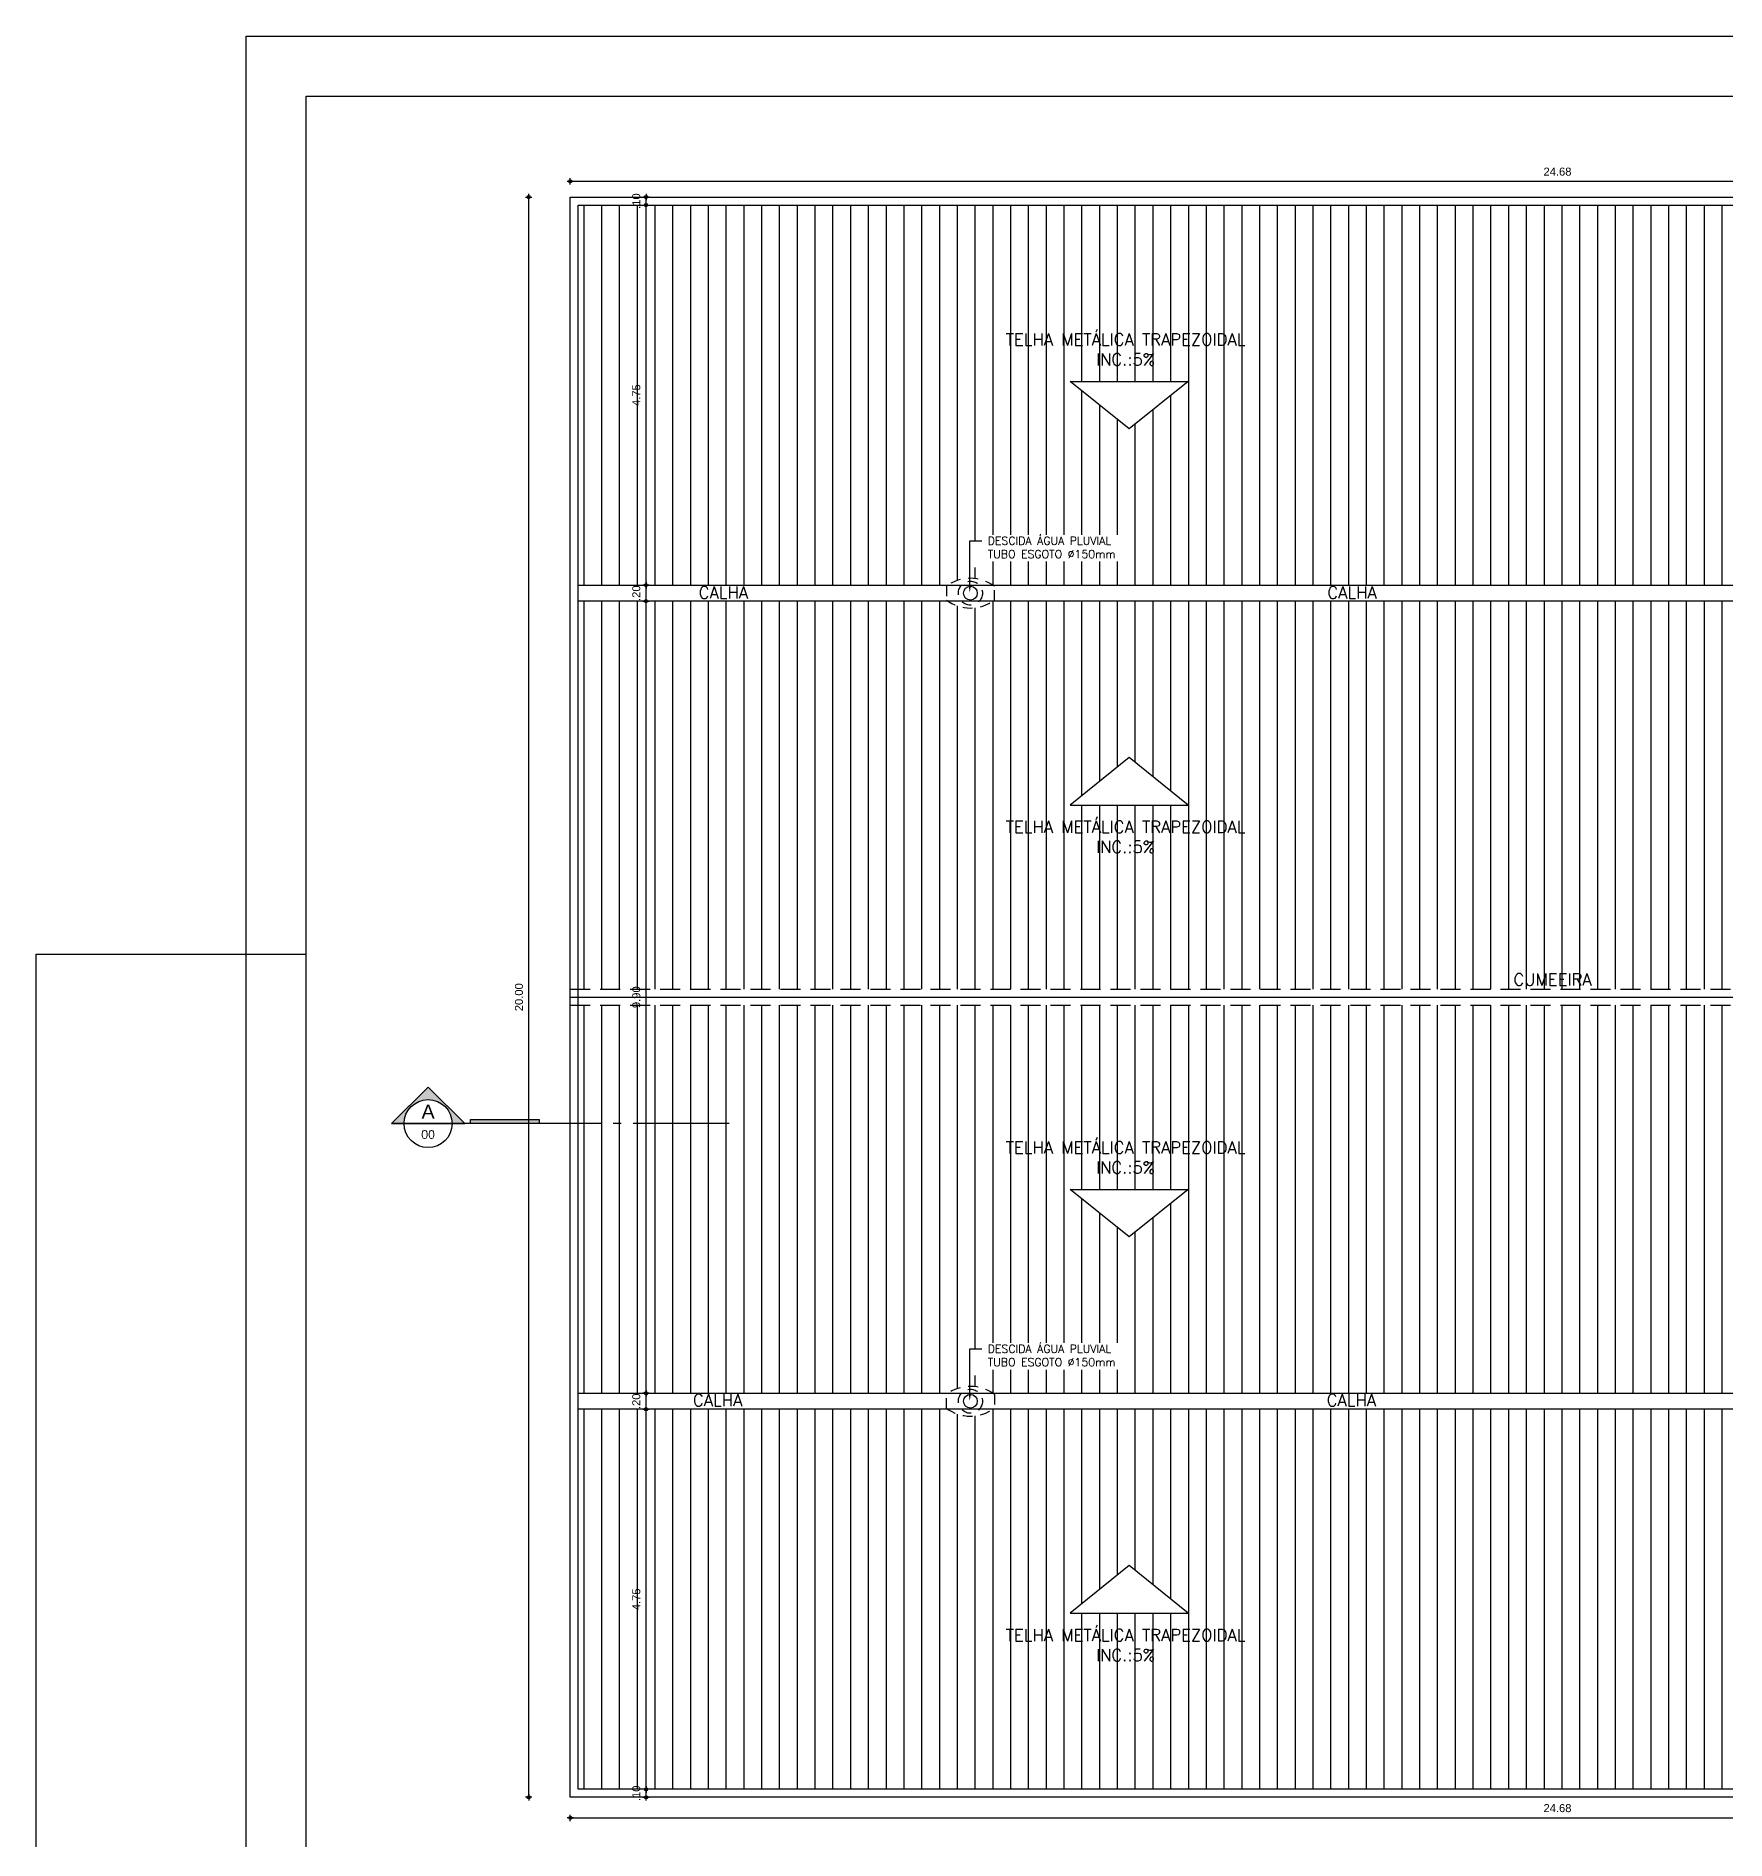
# Model space of a CAD drawing. Header units: millimetres. Extents: x 1111 to 1333, y -447 to -319.
# Drawn here: x 1266.04 to 1287.16, y -425.15 to -402.6 of the extents above; entities that cross this region are included whole.
import ezdxf
from ezdxf import colors
from ezdxf.entities.mleader import LeaderData, LeaderLine
from ezdxf.enums import TextEntityAlignment as Align
from ezdxf.math import Vec2, Vec3

# ---------------------------------------------------------------- set-up
doc = ezdxf.new("R2010")
doc.units = ezdxf.units.MM
doc.header["$PDMODE"] = 35
doc.linetypes.add('ACAD_ISO04W100', pattern=[30, 24, -3, 0, -3])
doc.linetypes.add('HIDDEN', pattern=[0.375, 0.25, -0.125])
for name, color, linetype in [('08', 8, 'Continuous'), ('ARQ-COTAS', 30, 'Continuous'), ('ARQ-EIXOS', 2, 'ACAD_ISO04W100'), ('ARQ-PENA-01', 1, 'Continuous'), ('ARQ-PENA-02', 2, 'Continuous'), ('ARQ-PENA-03', 3, 'Continuous'), ('ARQ-PROJ-01', 1, 'HIDDEN'), ('ARQ-SÍMBOLOS', 2, 'Continuous'), ('ARQ-TEXTO2', 2, 'Continuous'), ('ARQ-TEXTO3', 3, 'Continuous'), ('ARQ-TEXTO4', 4, 'Continuous'), ('CERCAD-1', 1, 'Continuous'), ('CERCAD-2', 7, 'Continuous'), ('COTAS', 1, 'Continuous'), ('HACHURIA', 8, 'Continuous')]:
    doc.layers.add(name, color=color, linetype=linetype)
doc.styles.add('ARIAL', font='arial.ttf')
doc.styles.add('CARIMBO_DADOS', font='arial.ttf', dxfattribs={"height": 0.1})
doc.styles.add('ROMANS', font='romans')
doc.styles.add('Romans_Anot', font='romans.shx')
doc.dimstyles.new('COTAS_EXTERNAS', dxfattribs={"dimtxt": 0.1, "dimasz": 0.01, "dimexe": 0, "dimexo": 0, "dimgap": 0.07, "dimtad": 1, "dimzin": 5, "dimdsep": 46, "dimtxsty": 'CARIMBO_DADOS', "dimblk1": 'CIRCULOS', "dimblk2": 'CIRCULOS', "dimsah": 1, "dimcen": 0, "dimse1": 1, "dimse2": 1, "dimclrd": 8, "dimclre": 8, "dimclrt": 230, "dimadec": 0, "dimazin": 0, "dimtfac": 100, "dimtix": 1, "dimtmove": 2, "dimatfit": 3, "dimldrblk": 'CIRCULOS', "dimfxl": 0, "dimtolj": 1, "dimtzin": 5, "dimarcsym": 0})
pattern_1 = [(90, (153.1957, -14.88474), (-0.22225, 0), [])]

# ---------------------------------------------------------------- blocks, each defined once
blk = doc.blocks.new('CIRCULOS')
at = {"layer": 'COTAS'}
for p, q in [((-4, 0), (4, 0)), ((0, 4), (0, -4))]:
    blk.add_line(p, q, dxfattribs=at)
for radius in [2, 1]:
    blk.add_circle((0, 0), radius, dxfattribs=at)
blk = doc.blocks.new('*D213')
at = {"color": 8, "lineweight": -2, "transparency": 16777216}
blk.add_line((1272.2, -424.603), (1272.2, -404.623), dxfattribs=at)
at = {"layer": 'DEFPOINTS', "color": 0, "transparency": 16777216}
for p in [(1272.2, -404.613), (1272.72, -404.613), (1272.72, -424.613)]:
    blk.add_point(p, dxfattribs=at)
at = {"color": 8, "lineweight": -2, "transparency": 16777216, "xscale": 0.01, "yscale": 0.01, "zscale": 0.01}
for p, rotation in [((1272.2, -404.613), 90), ((1272.2, -424.613), 270)]:
    blk.add_blockref('CIRCULOS', p, dxfattribs=dict(at, rotation=rotation))
at = {"color": 230, "transparency": 16777216, "insert": (1272.079, -414.613), "char_height": 0.1, "attachment_point": 5, "rotation": 90, "style": 'CARIMBO_DADOS'}
blk.add_mtext('\\A1;20.00', dxfattribs=at)
blk = doc.blocks.new('*D214')
at = {"color": 8, "lineweight": -2, "transparency": 16777216}
blk.add_line((1297.385, -404.416), (1272.73, -404.416), dxfattribs=at)
at = {"layer": 'DEFPOINTS', "color": 0, "transparency": 16777216}
for p in [(1272.72, -404.416), (1272.72, -404.613), (1297.395, -404.613)]:
    blk.add_point(p, dxfattribs=at)
at = {"color": 8, "lineweight": -2, "transparency": 16777216, "xscale": 0.01, "yscale": 0.01, "zscale": 0.01, "rotation": 180}
blk.add_blockref('CIRCULOS', (1272.72, -404.416), dxfattribs=at)
at = {"color": 8, "lineweight": -2, "transparency": 16777216, "xscale": 0.01, "yscale": 0.01, "zscale": 0.01}
blk.add_blockref('CIRCULOS', (1297.395, -404.416), dxfattribs=at)
at = {"color": 230, "transparency": 16777216, "insert": (1285.057, -404.295), "char_height": 0.1, "attachment_point": 5, "style": 'CARIMBO_DADOS'}
blk.add_mtext('\\A1;24.68', dxfattribs=at)
blk = doc.blocks.new('*D220')
at = {"color": 8, "lineweight": -2, "transparency": 16777216}
blk.add_line((1272.73, -424.87), (1297.385, -424.87), dxfattribs=at)
at = {"layer": 'DEFPOINTS', "color": 0, "transparency": 16777216}
for p in [(1272.72, -424.613), (1297.395, -424.613), (1297.395, -424.87)]:
    blk.add_point(p, dxfattribs=at)
at = {"color": 8, "lineweight": -2, "transparency": 16777216, "xscale": 0.01, "yscale": 0.01, "zscale": 0.01, "rotation": 180}
blk.add_blockref('CIRCULOS', (1272.72, -424.87), dxfattribs=at)
at = {"color": 8, "lineweight": -2, "transparency": 16777216, "xscale": 0.01, "yscale": 0.01, "zscale": 0.01}
blk.add_blockref('CIRCULOS', (1297.395, -424.87), dxfattribs=at)
at = {"color": 230, "transparency": 16777216, "insert": (1285.057, -424.749), "char_height": 0.1, "attachment_point": 5, "style": 'CARIMBO_DADOS'}
blk.add_mtext('\\A1;24.68', dxfattribs=at)
blk = doc.blocks.new('*D221')
at = {"color": 8, "lineweight": -2, "transparency": 16777216}
blk.add_line((1273.666, -424.503), (1273.666, -419.773), dxfattribs=at)
at = {"layer": 'DEFPOINTS', "color": 0, "transparency": 16777216}
for p in [(1273.666, -419.763), (1273.666, -419.763), (1273.666, -424.513)]:
    blk.add_point(p, dxfattribs=at)
at = {"color": 8, "lineweight": -2, "transparency": 16777216, "xscale": 0.01, "yscale": 0.01, "zscale": 0.01}
for p, rotation in [((1273.666, -419.763), 90), ((1273.666, -424.513), 270)]:
    blk.add_blockref('CIRCULOS', p, dxfattribs=dict(at, rotation=rotation))
at = {"color": 230, "transparency": 16777216, "insert": (1273.545, -422.138), "char_height": 0.1, "attachment_point": 5, "rotation": 90, "style": 'CARIMBO_DADOS'}
blk.add_mtext('\\A1;4.75', dxfattribs=at)
blk = doc.blocks.new('*D222')
at = {"color": 8, "lineweight": -2, "transparency": 16777216}
for p, q in [((1273.666, -419.553), (1273.666, -419.543)), ((1273.666, -419.763), (1273.666, -419.563)), ((1273.666, -419.773), (1273.666, -419.783))]:
    blk.add_line(p, q, dxfattribs=at)
at = {"layer": 'DEFPOINTS', "color": 0, "transparency": 16777216}
for p in [(1273.666, -419.563), (1273.88, -419.563), (1273.666, -419.763)]:
    blk.add_point(p, dxfattribs=at)
at = {"color": 8, "lineweight": -2, "transparency": 16777216, "xscale": 0.01, "yscale": 0.01, "zscale": 0.01}
for p, rotation in [((1273.666, -419.563), 270), ((1273.666, -419.763), 90)]:
    blk.add_blockref('CIRCULOS', p, dxfattribs=dict(at, rotation=rotation))
at = {"color": 230, "transparency": 16777216, "insert": (1273.545, -419.663), "char_height": 0.1, "attachment_point": 5, "rotation": 90, "style": 'CARIMBO_DADOS'}
blk.add_mtext('\\A1;.20', dxfattribs=at)
blk = doc.blocks.new('*D223')
at = {"color": 8, "lineweight": -2, "transparency": 16777216}
blk.add_line((1273.666, -419.553), (1273.666, -409.673), dxfattribs=at)
at = {"layer": 'DEFPOINTS', "color": 0, "transparency": 16777216}
for p in [(1273.666, -409.663), (1273.679, -409.663), (1273.88, -419.563)]:
    blk.add_point(p, dxfattribs=at)
at = {"color": 8, "lineweight": -2, "transparency": 16777216, "xscale": 0.01, "yscale": 0.01, "zscale": 0.01}
for p, rotation in [((1273.666, -409.663), 90), ((1273.666, -419.563), 270)]:
    blk.add_blockref('CIRCULOS', p, dxfattribs=dict(at, rotation=rotation))
at = {"color": 230, "transparency": 16777216, "insert": (1273.545, -414.613), "char_height": 0.1, "attachment_point": 5, "rotation": 90, "style": 'CARIMBO_DADOS'}
blk.add_mtext('\\A1;9.90', dxfattribs=at)
blk = doc.blocks.new('*D224')
at = {"color": 8, "lineweight": -2, "transparency": 16777216}
for p, q in [((1273.666, -409.453), (1273.666, -409.443)), ((1273.666, -409.663), (1273.666, -409.463)), ((1273.666, -409.673), (1273.666, -409.683))]:
    blk.add_line(p, q, dxfattribs=at)
at = {"layer": 'DEFPOINTS', "color": 0, "transparency": 16777216}
for p in [(1273.666, -409.463), (1273.679, -409.463), (1273.679, -409.663)]:
    blk.add_point(p, dxfattribs=at)
at = {"color": 8, "lineweight": -2, "transparency": 16777216, "xscale": 0.01, "yscale": 0.01, "zscale": 0.01}
for p, rotation in [((1273.666, -409.463), 270), ((1273.666, -409.663), 90)]:
    blk.add_blockref('CIRCULOS', p, dxfattribs=dict(at, rotation=rotation))
at = {"color": 230, "transparency": 16777216, "insert": (1273.545, -409.563), "char_height": 0.1, "attachment_point": 5, "rotation": 90, "style": 'CARIMBO_DADOS'}
blk.add_mtext('\\A1;.20', dxfattribs=at)
blk = doc.blocks.new('*D225')
at = {"color": 8, "lineweight": -2, "transparency": 16777216}
blk.add_line((1273.666, -409.453), (1273.666, -404.723), dxfattribs=at)
at = {"layer": 'DEFPOINTS', "color": 0, "transparency": 16777216}
for p in [(1273.666, -404.713), (1273.679, -404.713), (1273.679, -409.463)]:
    blk.add_point(p, dxfattribs=at)
at = {"color": 8, "lineweight": -2, "transparency": 16777216, "xscale": 0.01, "yscale": 0.01, "zscale": 0.01}
for p, rotation in [((1273.666, -404.713), 90), ((1273.666, -409.463), 270)]:
    blk.add_blockref('CIRCULOS', p, dxfattribs=dict(at, rotation=rotation))
at = {"color": 230, "transparency": 16777216, "insert": (1273.545, -407.088), "char_height": 0.1, "attachment_point": 5, "rotation": 90, "style": 'CARIMBO_DADOS'}
blk.add_mtext('\\A1;4.75', dxfattribs=at)
blk = doc.blocks.new('*D226')
at = {"color": 8, "lineweight": -2, "transparency": 16777216}
for p, q in [((1273.666, -424.503), (1273.666, -424.493)), ((1273.666, -424.613), (1273.666, -424.513)), ((1273.666, -424.623), (1273.666, -424.633))]:
    blk.add_line(p, q, dxfattribs=at)
at = {"layer": 'DEFPOINTS', "color": 0, "transparency": 16777216}
for p in [(1273.666, -424.513), (1273.772, -424.513), (1273.772, -424.613)]:
    blk.add_point(p, dxfattribs=at)
at = {"color": 8, "lineweight": -2, "transparency": 16777216, "xscale": 0.01, "yscale": 0.01, "zscale": 0.01}
for p, rotation in [((1273.666, -424.513), 270), ((1273.666, -424.613), 90)]:
    blk.add_blockref('CIRCULOS', p, dxfattribs=dict(at, rotation=rotation))
at = {"color": 230, "transparency": 16777216, "insert": (1273.545, -424.563), "char_height": 0.1, "attachment_point": 5, "rotation": 90, "style": 'CARIMBO_DADOS'}
blk.add_mtext('\\A1;.10', dxfattribs=at)
blk = doc.blocks.new('*D227')
at = {"color": 8, "lineweight": -2, "transparency": 16777216}
for p, q in [((1273.666, -404.603), (1273.666, -404.593)), ((1273.666, -404.713), (1273.666, -404.613)), ((1273.666, -404.723), (1273.666, -404.733))]:
    blk.add_line(p, q, dxfattribs=at)
at = {"layer": 'DEFPOINTS', "color": 0, "transparency": 16777216}
for p in [(1273.666, -404.613), (1273.781, -404.613), (1273.781, -404.713)]:
    blk.add_point(p, dxfattribs=at)
at = {"color": 8, "lineweight": -2, "transparency": 16777216, "xscale": 0.01, "yscale": 0.01, "zscale": 0.01}
for p, rotation in [((1273.666, -404.613), 270), ((1273.666, -404.713), 90)]:
    blk.add_blockref('CIRCULOS', p, dxfattribs=dict(at, rotation=rotation))
at = {"color": 230, "transparency": 16777216, "insert": (1273.545, -404.663), "char_height": 0.1, "attachment_point": 5, "rotation": 90, "style": 'CARIMBO_DADOS'}
blk.add_mtext('\\A1;.10', dxfattribs=at)
blk = doc.blocks.new('Símbolo_Corte')
at = {"layer": 'ARQ-SÍMBOLOS'}
h = blk.add_hatch(color=256, dxfattribs=at)
h.dxf.hatch_style = 1
h.paths.add_polyline_path([(0, 0.915), (-0.915, 0), (-0.6, 0, -1), (0.6, 0), (0.915, 0)])
at = {"layer": 'ARQ-SÍMBOLOS', "ltscale": 0.1}
blk.add_hatch(color=256, dxfattribs=at).paths.add_polyline_path([(1.063, 0.1), (2.775, 0.1), (2.775, 0), (1.063, 0)])
at = {"layer": 'ARQ-SÍMBOLOS'}
for p, q in [((-0.915, 0), (-0.6, 0)), ((0.6, 0), (0.915, 0))]:
    blk.add_line(p, q, dxfattribs=at)
at = {"layer": 'ARQ-SÍMBOLOS', "color": 4}
blk.add_line((-0.6, 0), (0.6, 0), dxfattribs=at)
at = {"layer": 'ARQ-SÍMBOLOS'}
blk.add_lwpolyline([(-0.915, 0), (0, 0.915), (0.915, 0)], dxfattribs=at)
blk.add_lwpolyline([(1.063, 0.1), (2.775, 0.1), (2.775, 0), (1.063, 0)], close=True, dxfattribs=at)
blk.add_circle((0, 0), 0.6, dxfattribs=at)
at = {"layer": 'ARQ-TEXTO2', "style": 'ROMANS'}
blk.add_attdef('NUMERO-FOLHA', text='', height=0.2, dxfattribs=at).set_placement((0, -0.271), align=Align.MIDDLE_CENTER)
at = {"layer": 'ARQ-TEXTO4', "style": 'ARIAL'}
blk.add_attdef('NUMERO-DESENHO-NA-FOLHA', text='', height=0.35, dxfattribs=at).set_placement((0, 0.301), align=Align.MIDDLE_CENTER)

msp = doc.modelspace()

# ---------------------------------------------------------------- hatches: boundary and pattern name
at = {"layer": 'HACHURIA'}
h = msp.add_hatch(dxfattribs=at)
h.set_pattern_fill('LINE,_O', color=256, scale=0.07, angle=90)
h.set_pattern_definition(pattern_1)
h.paths.add_polyline_path([(1287.439, -409.463, -0.306744), (1288, -409.463), (1297.295, -409.463), (1297.295, -404.713), (1272.82, -404.713), (1272.82, -409.463), (1277.439, -409.463, -0.306744), (1278, -409.463)])
h.paths.add_polyline_path([(1289.496, -406.916), (1290.969, -406.916), (1290.233, -407.51)], flags=16)
h.paths.add_polyline_path([(1280.44, -406.916), (1279.703, -407.51), (1278.967, -406.916)], flags=16)
edge = h.paths.add_edge_path()
edge.add_line((1287.912, -409.169), (1289.757, -409.169))
edge.add_line((1289.757, -409.169), (1289.757, -408.833))
edge.add_line((1289.757, -408.833), (1287.912, -408.833))
edge.add_line((1287.912, -408.833), (1287.912, -409.169))
edge.add_line((1287.712, -408.908), (1287.862, -408.908))
edge.add_line((1287.712, -409.457), (1287.712, -408.908))
edge.add_line((1287.729, -409.457), (1287.712, -409.557))
edge.add_line((1287.712, -409.557), (1287.695, -409.457))
edge.add_line((1287.695, -409.457), (1287.729, -409.457))
edge = h.paths.add_edge_path()
edge.add_line((1277.912, -409.169), (1279.757, -409.169))
edge.add_line((1279.757, -409.169), (1279.757, -408.833))
edge.add_line((1279.757, -408.833), (1277.912, -408.833))
edge.add_line((1277.912, -408.833), (1277.912, -409.169))
edge.add_line((1277.712, -408.908), (1277.862, -408.908))
edge.add_line((1277.712, -409.457), (1277.712, -408.908))
edge.add_line((1277.729, -409.457), (1277.712, -409.557))
edge.add_line((1277.712, -409.557), (1277.695, -409.457))
edge.add_line((1277.695, -409.457), (1277.729, -409.457))
h.paths.add_polyline_path([(1295.722, -405.78), (1297.568, -405.78), (1297.568, -405.445), (1295.722, -405.445)], flags=9)
h.paths.add_polyline_path([(1295.332, -409.135), (1297.178, -409.135), (1297.178, -408.799), (1295.332, -408.799)], flags=24)
h.paths.add_polyline_path([(1288.458, -406.769), (1291.919, -406.769), (1291.919, -406.265), (1288.458, -406.265)], flags=24)
h.paths.add_polyline_path([(1277.929, -406.769), (1281.39, -406.769), (1281.39, -406.265), (1277.929, -406.265)], flags=24)
h = msp.add_hatch(dxfattribs=at)
h.set_pattern_fill('LINE,_O', color=256, scale=0.07, angle=90)
h.set_pattern_definition(pattern_1)
h.paths.add_polyline_path([(1278, -409.663, -0.306744), (1277.439, -409.663), (1272.82, -409.663), (1272.82, -414.513), (1297.295, -414.513), (1297.295, -409.663), (1288, -409.663, -0.306744), (1287.439, -409.663)])
h.paths.add_polyline_path([(1280.44, -412.211), (1278.967, -412.211), (1279.703, -411.616)], flags=16)
h.paths.add_polyline_path([(1289.496, -412.211), (1290.233, -411.616), (1290.969, -412.211)], flags=16)
h = msp.add_hatch(dxfattribs=at)
h.set_pattern_fill('LINE,_O', color=256, scale=0.07, angle=90)
h.set_pattern_definition(pattern_1)
h.paths.add_polyline_path([(1272.82, -414.713), (1272.82, -419.563), (1277.439, -419.563, -0.306744), (1278, -419.563), (1287.439, -419.563, -0.306744), (1288, -419.563), (1297.295, -419.563), (1297.295, -414.713)])
h.paths.add_polyline_path([(1278.967, -417.016), (1280.44, -417.016), (1279.703, -417.61)], flags=16)
h.paths.add_polyline_path([(1289.496, -417.016), (1290.969, -417.016), (1290.233, -417.61)], flags=16)
edge = h.paths.add_edge_path()
edge.add_line((1277.912, -419.269), (1279.757, -419.269))
edge.add_line((1279.757, -419.269), (1279.757, -418.933))
edge.add_line((1279.757, -418.933), (1277.912, -418.933))
edge.add_line((1277.912, -418.933), (1277.912, -419.269))
edge.add_line((1277.712, -419.008), (1277.862, -419.008))
edge.add_line((1277.712, -419.557), (1277.712, -419.008))
edge.add_line((1277.729, -419.557), (1277.712, -419.657))
edge.add_line((1277.712, -419.657), (1277.695, -419.557))
edge.add_line((1277.695, -419.557), (1277.729, -419.557))
edge = h.paths.add_edge_path()
edge.add_line((1287.912, -419.269), (1289.757, -419.269))
edge.add_line((1289.757, -419.269), (1289.757, -418.933))
edge.add_line((1289.757, -418.933), (1287.912, -418.933))
edge.add_line((1287.912, -418.933), (1287.912, -419.269))
edge.add_line((1287.712, -419.008), (1287.862, -419.008))
edge.add_line((1287.712, -419.557), (1287.712, -419.008))
edge.add_line((1287.729, -419.557), (1287.712, -419.657))
edge.add_line((1287.712, -419.657), (1287.695, -419.557))
edge.add_line((1287.695, -419.557), (1287.729, -419.557))
h.paths.add_polyline_path([(1288.458, -416.869), (1291.919, -416.869), (1291.919, -416.365), (1288.458, -416.365)], flags=24)
h.paths.add_polyline_path([(1295.332, -419.269), (1297.178, -419.269), (1297.178, -418.933), (1295.332, -418.933)], flags=24)
h.paths.add_polyline_path([(1277.929, -416.869), (1281.39, -416.869), (1281.39, -416.365), (1277.929, -416.365)], flags=24)
h = msp.add_hatch(dxfattribs=at)
h.set_pattern_fill('LINE,_O', color=256, scale=0.07, angle=90)
h.set_pattern_definition(pattern_1)
h.paths.add_polyline_path([(1272.82, -419.763), (1272.82, -424.513), (1297.295, -424.513), (1297.295, -419.763), (1288, -419.763, -0.306744), (1287.439, -419.763), (1278, -419.763, -0.306744), (1277.439, -419.763)])
h.paths.add_polyline_path([(1278.967, -422.311), (1279.703, -421.716), (1280.44, -422.311)], flags=16)
h.paths.add_polyline_path([(1289.496, -422.311), (1290.233, -421.716), (1290.969, -422.311)], flags=16)
h.paths.add_polyline_path([(1295.717, -422.594), (1297.562, -422.594), (1297.562, -422.258), (1295.717, -422.258)], flags=9)
h.paths.add_polyline_path([(1288.458, -422.962), (1291.919, -422.962), (1291.919, -422.458), (1288.458, -422.458)], flags=24)
h.paths.add_polyline_path([(1277.929, -422.962), (1281.39, -422.962), (1281.39, -422.458), (1277.929, -422.458)], flags=24)

# ---------------------------------------------------------------- linework, layer by layer
msp.add_line((1266.044, -414.075), (1269.419, -414.075))
at = {"layer": '08', "linetype": 'HIDDEN'}
for p, q in [((1272.72, -414.513), (1297.295, -414.513)), ((1272.72, -414.713), (1297.295, -414.713))]:
    msp.add_line(p, q, dxfattribs=at)
at = {"layer": '08'}
msp.add_line((1272.72, -414.613), (1297.295, -414.613), dxfattribs=at)
at = {"layer": 'ARQ-EIXOS', "ltscale": 0.05}
msp.add_line((1274.704, -416.193), (1270.486, -416.193), dxfattribs=at)
at = {"layer": 'ARQ-PENA-01'}
for points in [[(1272.82, -409.463), (1297.295, -409.463), (1297.295, -409.663), (1272.82, -409.663)], [(1272.82, -419.563), (1297.295, -419.563), (1297.295, -419.763), (1272.82, -419.763)]]:
    msp.add_lwpolyline(points, close=True, dxfattribs=at)
at = {"layer": 'ARQ-PENA-02'}
for points in [[(1279.703, -407.51), (1278.967, -406.916), (1280.44, -406.916)], [(1279.703, -411.616), (1278.967, -412.211), (1280.44, -412.211)], [(1279.703, -417.61), (1278.967, -417.016), (1280.44, -417.016)], [(1279.703, -421.716), (1278.967, -422.311), (1280.44, -422.311)]]:
    msp.add_lwpolyline(points, close=True, dxfattribs=at)
for centre in [(1277.72, -409.563), (1277.72, -419.663)]:
    msp.add_circle(centre, 0.086, dxfattribs=at)
at = {"layer": 'ARQ-PENA-03', "ltscale": 1.5}
for points in [[(1272.72, -424.613), (1272.72, -404.613)], [(1272.72, -404.613), (1297.395, -404.613), (1297.395, -424.613), (1272.72, -424.613)], [(1272.82, -424.513), (1272.82, -404.713)], [(1272.82, -404.713), (1297.295, -404.713), (1297.295, -424.513), (1272.82, -424.513)]]:
    msp.add_lwpolyline(points, dxfattribs=at)
at = {"layer": 'ARQ-PROJ-01', "ltscale": 0.5}
for points in [[(1278.02, -409.477, 0.333333), (1277.42, -409.477), (1277.42, -409.649, 0.333333), (1278.02, -409.649)], [(1278.02, -419.749, -0.333333), (1277.42, -419.749), (1277.42, -419.577, -0.333333), (1278.02, -419.577)]]:
    msp.add_lwpolyline(points, format="xyb", close=True, dxfattribs=at)
for centre in [(1277.72, -409.563), (1277.72, -409.563), (1277.72, -419.663), (1277.72, -419.663)]:
    msp.add_circle(centre, 0.15, dxfattribs=at)
at = {"layer": 'CERCAD-1'}
msp.add_lwpolyline([(1332.419, -446.25), (1269.419, -446.25), (1269.419, -403.35), (1332.419, -403.35)], close=True, dxfattribs=at)
at = {"layer": 'CERCAD-2'}
for p, q in [((1268.669, -447), (1268.669, -402.6)), ((1268.669, -402.6), (1333.169, -402.6)), ((1266.044, -447), (1266.044, -414.075))]:
    msp.add_line(p, q, dxfattribs=at)

# ---------------------------------------------------------------- block references
at = {"layer": 'ARQ-SÍMBOLOS', "ltscale": 0.03, "xscale": 0.5, "yscale": 0.5, "zscale": 0.5}
msp.add_blockref('Símbolo_Corte', (1270.943, -416.193), dxfattribs=at).add_auto_attribs({'NUMERO-FOLHA': '00', 'NUMERO-DESENHO-NA-FOLHA': 'A'})

# ---------------------------------------------------------------- texts
at = {"layer": 'ARQ-TEXTO3', "char_height": 0.15, "attachment_point": 5, "style": 'ROMANS'}
for s, insert in [('TELHA METÁLICA TRAPEZOIDAL\\PINC.:5%', (1279.659, -406.517)), ('CALHA', (1274.633, -409.556)), ('CALHA', (1282.489, -409.556)), ('TELHA METÁLICA TRAPEZOIDAL\\PINC.:5%', (1279.659, -412.61)), ('CUMEEIRA', (1284.995, -414.393)), ('TELHA METÁLICA TRAPEZOIDAL\\PINC.:5%', (1279.659, -416.617)), ('CALHA', (1274.561, -419.649)), ('CALHA', (1282.481, -419.649)), ('TELHA METÁLICA TRAPEZOIDAL\\PINC.:5%', (1279.659, -422.71))]:
    msp.add_mtext(s, dxfattribs=dict(at, insert=insert))

# ---------------------------------------------------------------- dimensions: what is measured, and where the dimension line sits
for base, p1, p2, picture, middle in [((1272.719665652, -404.416469205), (1297.394665652, -404.613351032), (1272.719665652, -404.613351032), '*D214', (1285.057165652, -404.295411907)), ((1297.394665652, -424.870070602), (1272.719665652, -424.613351032), (1297.394665652, -424.613351032), '*D220', (1285.057165652, -424.749013303))]:
    dim = msp.add_linear_dim(base=base, p1=p1, p2=p2, dimstyle='COTAS_EXTERNAS')
    dim.commit()
    dim.dimension.update_dxf_attribs({"geometry": picture, "text_midpoint": middle})
for base, p1, p2, picture, middle in [((1272.2, -404.613), (1272.72, -424.613), (1272.72, -404.613), '*D213', (1272.079, -414.613)), ((1273.666, -404.613), (1273.781, -404.713), (1273.781, -404.613), '*D227', (1273.545, -404.663)), ((1273.666, -404.713), (1273.679, -409.463), (1273.679, -404.713), '*D225', (1273.545, -407.088)), ((1273.666, -409.463), (1273.679, -409.663), (1273.679, -409.463), '*D224', (1273.545, -409.563)), ((1273.666, -409.663), (1273.88, -419.563), (1273.679, -409.663), '*D223', (1273.545, -414.613)), ((1273.666, -419.563), (1273.666, -419.763), (1273.88, -419.563), '*D222', (1273.545, -419.663)), ((1273.666, -419.763), (1273.666, -424.513), (1273.666, -419.763), '*D221', (1273.545, -422.138)), ((1273.666, -424.513), (1273.772, -424.613), (1273.772, -424.513), '*D226', (1273.545, -424.563))]:
    dim = msp.add_linear_dim(base=base, p1=p1, p2=p2, angle=90, dimstyle='COTAS_EXTERNAS')
    dim.commit()
    dim.dimension.update_dxf_attribs({"geometry": picture, "text_midpoint": middle})

# ---------------------------------------------------------------- leaders
at = {"layer": 'ARQ-COTAS'}
ml = msp.add_multileader_mtext('Standard', dxfattribs=at)
ml.set_content('DESCIDA ÁGUA PLUVIAL\\PTUBO ESGOTO %%C150mm', color=2, style='Romans_Anot')
ml.set_leader_properties(color=256, linetype='ByLayer', lineweight=-1)
ml.build(insert=Vec2(0, 0))
ml.multileader.update_dxf_attribs({"dogleg_length": 0.3, "arrow_head_size": 0.1, "scale": 0.5})
ctx = ml.context
ctx.base_point, ctx.scale, ctx.char_height, ctx.arrow_head_size, ctx.landing_gap_size, ctx.plane_origin = Vec3(1277.862, -408.908), 0.5, 0.1, 0.1, 0.075, Vec3(1277.712, -409.557)
notes = []
notes.append((ctx, [(0, (1, 1, 0), (1277.712, -408.908), (1, 0), 0.15, [(0, [(1277.712, -409.557)], 0, [])])]))
ctx.mtext.insert, ctx.mtext.flow_direction = Vec3(1277.937, -408.858), 5
ml = msp.add_multileader_mtext('Standard', dxfattribs=at)
ml.set_content('DESCIDA ÁGUA PLUVIAL\\PTUBO ESGOTO %%C150mm', color=2, style='Romans_Anot')
ml.set_leader_properties(color=256, linetype='ByLayer', lineweight=-1)
ml.build(insert=Vec2(0, 0))
ml.multileader.update_dxf_attribs({"dogleg_length": 0.3, "arrow_head_size": 0.1, "scale": 0.5})
ctx = ml.context
ctx.base_point, ctx.scale, ctx.char_height, ctx.arrow_head_size, ctx.landing_gap_size, ctx.plane_origin = Vec3(1277.862, -419.008), 0.5, 0.1, 0.1, 0.075, Vec3(1277.712, -419.657)
notes.append((ctx, [(0, (1, 1, 0), (1277.712, -419.008), (1, 0), 0.15, [(0, [(1277.712, -419.657)], 0, [])])]))
ctx.mtext.insert, ctx.mtext.flow_direction = Vec3(1277.937, -418.958), 5
for ctx, leaders in notes:
    for number, flags, end, landing, length, lines in leaders:
        leader = LeaderData()
        leader.index, (leader.has_last_leader_line, leader.has_dogleg_vector, leader.attachment_direction) = number, flags
        leader.last_leader_point, leader.dogleg_vector, leader.dogleg_length = Vec3(end), Vec3(landing), length
        for number, points, colour, breaks in lines:
            line = LeaderLine()
            line.index, line.vertices, line.color, line.breaks = number, Vec3.list(points), colors.encode_raw_color(colour), breaks
            leader.lines.append(line)
        ctx.leaders.append(leader)

doc.saveas('drawing.dxf')
